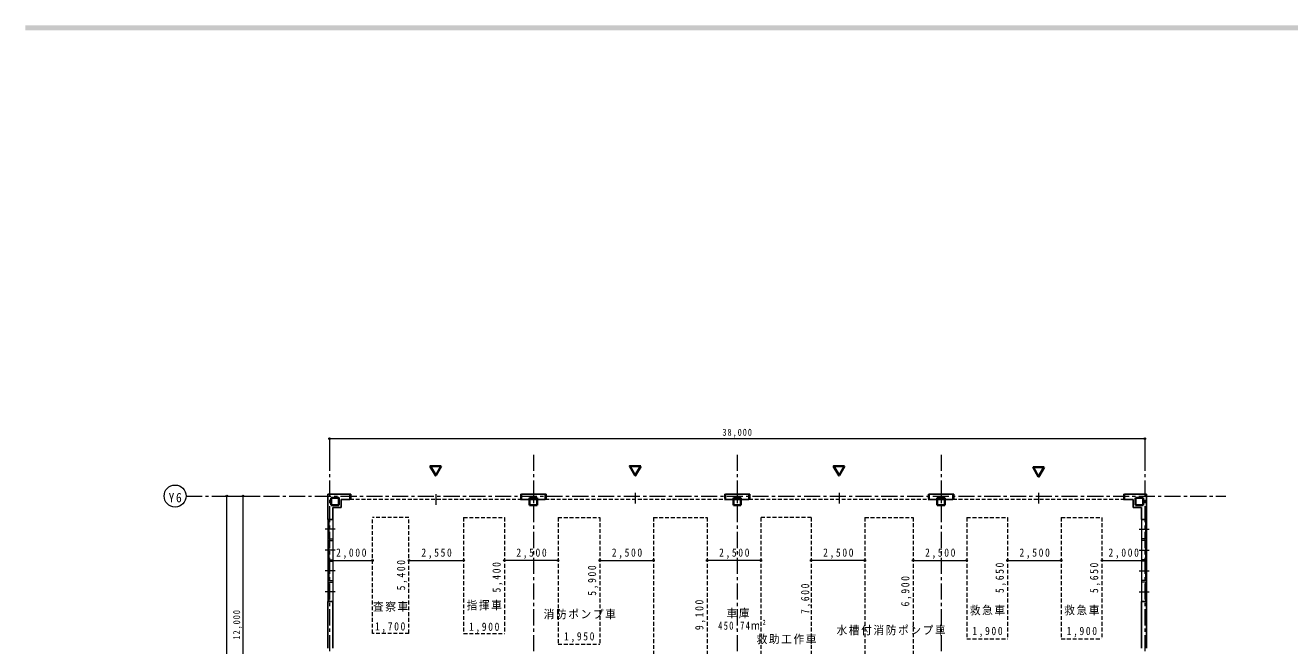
# Model space of a CAD drawing. Units: millimetres at full size. Extents: x -57346 to 60518, y -42813 to 41849.
# Drawn here: x -57346 to 1586, y 11084 to 39986 of the extents above; entities that cross this region are included whole.
import ezdxf

# ---------------------------------------------------------------- set-up
doc = ezdxf.new("R2010")
doc.units = ezdxf.units.MM
doc.header["$LTSCALE"] = 150
doc.header["$PDMODE"] = 32
doc.header["$PDSIZE"] = 75
doc.linetypes.add('CHAIN1', pattern=[8, 5, -1, 1, -1])
doc.linetypes.add('DASHED1', pattern=[1.8, 1.2, -0.6])
for name, color, linetype, lineweight in [('1-3_中線', 3, 'Continuous', 25), ('1-4_太線', 2, 'Continuous', 35), ('1-8_ﾊｯﾁﾝｸﾞ', 4, 'Continuous', 9), ('1-A_中芯線', 4, 'CHAIN1', 9), ('1-D_文字', 4, 'Continuous', 9), ('1-E_寸法', 4, 'Continuous', 9)]:
    doc.layers.add(name, color=color, linetype=linetype, lineweight=lineweight)
doc.layers.add('F-D', color=150, linetype='Continuous')
doc.styles.add('ＭＳ ゴシック', font='')
doc.styles.get('ＭＳ ゴシック').set_extended_font_data('MS Gothic')

# ---------------------------------------------------------------- blocks, each defined once
blk = doc.blocks.new('通り芯2')
at = {"layer": '1-D_文字', "color": 7, "lineweight": 18}
blk.add_circle((0, 0), 769, dxfattribs=at)

msp = doc.modelspace()

# ---------------------------------------------------------------- linework, layer by layer
at = {"layer": '1-3_中線'}
for p, q in [((-43246.9, 18137.2), (-42215.9, 18137.2)), ((-43246.9, 16959.7), (-43246.9, 18137.2)), ((-42628.4, 17518.7), (-42628.4, 17898.7)), ((-42628.4, 17898.7), (-42215.9, 17898.7)), ((-42215.9, 17898.7), (-42215.9, 18137.2)), ((-34215.9, 17898.7), (-34215.9, 18137.2)), ((-34215.9, 18137.2), (-33115.9, 18137.2)), ((-34215.9, 17898.7), (-33115.9, 17898.7)), ((-33115.9, 18137.2), (-33115.9, 17898.7)), ((-24715.9, 18137.2), (-24715.9, 17898.7)), ((-24715.9, 18137.2), (-23615.9, 18137.2)), ((-24715.9, 17898.7), (-23615.9, 17898.7)), ((-23615.9, 18137.2), (-23615.9, 17898.7)), ((-15215.9, 18137.2), (-15215.9, 17898.7)), ((-15215.9, 18137.2), (-14115.9, 18137.2)), ((-15215.9, 17898.7), (-14115.9, 17898.7)), ((-14115.9, 18137.2), (-14115.9, 17898.7)), ((-6115.9, 18137.2), (-6115.9, 17898.7)), ((-6115.9, 18137.2), (-5084.9, 18137.2)), ((-6115.9, 17898.7), (-5703.4, 17898.7)), ((-5703.4, 17898.7), (-5703.4, 17518.7)), ((-5084.9, 18137.2), (-5084.9, 16959.7)), ((-42628.4, 17518.7), (-43008.4, 17518.7)), ((-43008.4, 17518.7), (-43008.4, 16959.7)), ((-5703.4, 17518.7), (-5323.4, 17518.7)), ((-5323.4, 16959.7), (-5323.4, 17518.7)), ((-43008.4, 16959.7), (-43246.9, 16959.7)), ((-5323.4, 16959.7), (-5084.9, 16959.7)), ((-43008.4, 13149.7), (-43246.9, 13149.7)), ((-43246.9, 10962.7), (-43246.9, 13149.7)), ((-43008.4, 13149.7), (-43008.4, 10962.7)), ((-5323.4, 13149.7), (-5084.9, 13149.7)), ((-5323.4, 10962.7), (-5323.4, 13149.7)), ((-5084.9, 13149.7), (-5084.9, 10962.7))]:
    msp.add_line(p, q, dxfattribs=at)
at = {"layer": '1-4_太線'}
for p, q in [((-43085.9, 17976.2), (-43085.9, 17626.2)), ((-33490.9, 17976.2), (-33840.9, 17976.2)), ((-33840.9, 17626.2), (-33840.9, 17976.2)), ((-33490.9, 17626.2), (-33490.9, 17976.2)), ((-23990.9, 17976.2), (-24340.9, 17976.2)), ((-24340.9, 17626.2), (-24340.9, 17976.2)), ((-23990.9, 17626.2), (-23990.9, 17976.2)), ((-14490.9, 17976.2), (-14840.9, 17976.2)), ((-14840.9, 17626.2), (-14840.9, 17976.2)), ((-14490.9, 17626.2), (-14490.9, 17976.2)), ((-5245.9, 17976.2), (-5595.9, 17976.2)), ((-5595.9, 17976.2), (-5595.9, 17626.2)), ((-5245.9, 17976.2), (-5245.9, 17626.2)), ((-42735.9, 17626.2), (-43085.9, 17626.2)), ((-33840.9, 17626.2), (-33490.9, 17626.2)), ((-24340.9, 17626.2), (-23990.9, 17626.2)), ((-14840.9, 17626.2), (-14490.9, 17626.2)), ((-5245.9, 17626.2), (-5595.9, 17626.2))]:
    msp.add_line(p, q, dxfattribs=at)
for points in [[(-37962.3, 19449.1), (-38469.5, 19449.1), (-38215.9, 19009.9)], [(-28662.3, 19449.1), (-29169.5, 19449.1), (-28915.9, 19009.9)], [(-19162.3, 19449.1), (-19669.5, 19449.1), (-19415.9, 19009.9)], [(-9862.3, 19395.4), (-10369.5, 19395.4), (-10115.9, 18956.2)]]:
    msp.add_lwpolyline(points, close=True, dxfattribs=at)
msp.add_lwpolyline([(-42735.9, 17626.2), (-42735.9, 17976.2), (-43085.9, 17976.2)], dxfattribs=at)
at = {"layer": '1-8_ﾊｯﾁﾝｸﾞ', "color": 7, "lineweight": 18}
for p, q in [((-42171.9, 18137.2), (-42215.9, 18137.2)), ((-42215.9, 17937.7), (-42171.9, 17937.7)), ((-42171.9, 17898.7), (-42215.9, 17898.7)), ((-42171.9, 18137.2), (-42171.9, 17937.7)), ((-38215.9, 18150.7), (-38215.9, 17650.7)), ((-34259.9, 18137.2), (-34215.9, 18137.2)), ((-34259.9, 18137.2), (-34259.9, 17937.7)), ((-34215.9, 17937.7), (-34259.9, 17937.7)), ((-34259.9, 17898.7), (-34215.9, 17898.7)), ((-33071.9, 18137.2), (-33115.9, 18137.2)), ((-33115.9, 17937.7), (-33071.9, 17937.7)), ((-33071.9, 17898.7), (-33115.9, 17898.7)), ((-33071.9, 18137.2), (-33071.9, 17937.7)), ((-28915.9, 18208.2), (-28915.9, 17708.2)), ((-24759.9, 18137.2), (-24715.9, 18137.2)), ((-24759.9, 18137.2), (-24759.9, 17937.7)), ((-24715.9, 17937.7), (-24759.9, 17937.7)), ((-24759.9, 17898.7), (-24715.9, 17898.7)), ((-23571.9, 18137.2), (-23615.9, 18137.2)), ((-23615.9, 17937.7), (-23571.9, 17937.7)), ((-23571.9, 17898.7), (-23615.9, 17898.7)), ((-23571.9, 18137.2), (-23571.9, 17937.7)), ((-19415.9, 18208.2), (-19415.9, 17708.2)), ((-15259.9, 18137.2), (-15215.9, 18137.2)), ((-15259.9, 18137.2), (-15259.9, 17937.7)), ((-15215.9, 17937.7), (-15259.9, 17937.7)), ((-15259.9, 17898.7), (-15215.9, 17898.7)), ((-14071.9, 18137.2), (-14115.9, 18137.2)), ((-14115.9, 17937.7), (-14071.9, 17937.7)), ((-14071.9, 17898.7), (-14115.9, 17898.7)), ((-14071.9, 18137.2), (-14071.9, 17937.7)), ((-10115.9, 18208.2), (-10115.9, 17708.2)), ((-6159.9, 18137.2), (-6115.9, 18137.2)), ((-6159.9, 18137.2), (-6159.9, 17937.7)), ((-6115.9, 17937.7), (-6159.9, 17937.7)), ((-6159.9, 17898.7), (-6115.9, 17898.7))]:
    msp.add_line(p, q, dxfattribs=at)
at = {"layer": '1-8_ﾊｯﾁﾝｸﾞ', "color": 7, "linetype": 'DASHED1', "lineweight": 18}
for p, q in [((-42215.9, 17918.2), (-34215.9, 17918.2)), ((-33115.9, 17918.2), (-24715.9, 17918.2)), ((-23615.9, 17918.2), (-15215.9, 17918.2)), ((-14115.9, 17918.2), (-6115.9, 17918.2))]:
    msp.add_line(p, q, dxfattribs=at)
at = {"layer": '1-8_ﾊｯﾁﾝｸﾞ', "linetype": 'DASHED1'}
for p, q in [((-41165.9, 11656.2), (-41165.9, 17056.2)), ((-39465.9, 17056.2), (-41165.9, 17056.2)), ((-39465.9, 11656.2), (-39465.9, 17056.2)), ((-36915.9, 17056.2), (-35015.9, 17056.2)), ((-35015.9, 17056.2), (-35015.9, 11656.2)), ((-32515.9, 17056.2), (-32515.9, 11156.2)), ((-28065.9, 17056.2), (-28065.9, 7956.2)), ((-23065.9, 17056.2), (-23065.9, 9456.2)), ((-20715.9, 17056.2), (-23065.9, 17056.2)), ((-18215.9, 17056.2), (-15965.9, 17056.2)), ((-15965.9, 17056.2), (-15965.9, 10156.2)), ((-13465.9, 17056.2), (-13465.9, 11406.2)), ((-9065.9, 17056.2), (-7165.9, 17056.2)), ((-7165.9, 17056.2), (-7165.9, 11406.2)), ((-39465.9, 11656.2), (-41165.9, 11656.2)), ((-13465.9, 11406.2), (-11565.9, 11406.2)), ((-32515.9, 11156.2), (-30565.9, 11156.2))]:
    msp.add_line(p, q, dxfattribs=at)
for points in [[(-36915.9, 17056.2), (-36915.9, 11656.2), (-35015.9, 11656.2)], [(-32515.9, 17056.2), (-30565.9, 17056.2), (-30565.9, 11156.2)], [(-28065.9, 17056.2), (-25565.9, 17056.2), (-25565.9, 7956.2)], [(-20715.9, 17056.2), (-20715.9, 9456.2), (-23065.9, 9456.2)], [(-18215.9, 17056.2), (-18215.9, 10156.2), (-15965.9, 10156.2)], [(-13465.9, 17056.2), (-11565.9, 17056.2), (-11565.9, 11406.2)], [(-9065.9, 17056.2), (-9065.9, 11406.2), (-7165.9, 11406.2)]]:
    msp.add_lwpolyline(points, dxfattribs=at)
at = {"layer": '1-A_中芯線'}
for p, q in [((-43165.9, 19981.9), (-43165.9, -24360.1)), ((-33665.9, 19981.9), (-33665.9, -24360.1)), ((-24165.9, 19981.9), (-24165.9, -24360.1)), ((-14665.9, 19981.9), (-14665.9, -24360.1)), ((-5165.9, 19981.9), (-5165.9, -21867.6)), ((-49849.9, 18056.2), (-1393.2, 18056.2))]:
    msp.add_line(p, q, dxfattribs=at)
at = {"layer": '1-D_文字'}
for p, q in [((-42908.4, 16509.7), (-43365.9, 16509.7)), ((-43246.9, 16959.7), (-43246.9, 13149.7)), ((-43190.9, 16959.7), (-43190.9, 16059.7)), ((-43008.4, 16959.7), (-43008.4, 13149.7)), ((-5423.4, 16509.7), (-4965.9, 16509.7)), ((-5323.4, 16959.7), (-5323.4, 13149.7)), ((-5140.9, 16959.7), (-5140.9, 16059.7)), ((-5084.9, 16959.7), (-5084.9, 13149.7)), ((-43246.9, 16059.7), (-43008.4, 16059.7)), ((-43246.9, 15989.7), (-43008.4, 15989.7)), ((-43190.9, 15989.7), (-43190.9, 15089.7)), ((-5084.9, 16059.7), (-5323.4, 16059.7)), ((-5084.9, 15989.7), (-5323.4, 15989.7)), ((-5140.9, 15989.7), (-5140.9, 15089.7)), ((-42908.4, 15539.7), (-43365.9, 15539.7)), ((-5423.4, 15539.7), (-4965.9, 15539.7)), ((-43246.9, 15089.7), (-43008.4, 15089.7)), ((-43246.9, 15019.7), (-43008.4, 15019.7)), ((-43190.9, 15019.7), (-43190.9, 14119.7)), ((-5084.9, 15089.7), (-5323.4, 15089.7)), ((-5084.9, 15019.7), (-5323.4, 15019.7)), ((-5140.9, 15019.7), (-5140.9, 14119.7)), ((-42908.4, 14569.7), (-43365.9, 14569.7)), ((-5423.4, 14569.7), (-4965.9, 14569.7)), ((-42908.4, 13599.7), (-43365.9, 13599.7)), ((-43246.9, 14119.7), (-43008.4, 14119.7)), ((-43246.9, 14049.7), (-43008.4, 14049.7)), ((-43190.9, 14049.7), (-43190.9, 13149.7)), ((-5423.4, 13599.7), (-4965.9, 13599.7)), ((-5084.9, 14119.7), (-5323.4, 14119.7)), ((-5084.9, 14049.7), (-5323.4, 14049.7)), ((-5140.9, 14049.7), (-5140.9, 13149.7))]:
    msp.add_line(p, q, dxfattribs=at)
at = {"layer": '1-E_寸法'}
for p, q in [((-43165.9, 20731.9), (-43165.9, 19981.9)), ((-43165.9, 20731.9), (-5165.9, 20731.9)), ((-5165.9, 20731.9), (-5165.9, 19981.9)), ((-47951.4, 18056.2), (-47201.4, 18056.2)), ((-47951.4, -19943.8), (-47951.4, 18056.2)), ((-47201.4, 18056.2), (-46451.4, 18056.2)), ((-47201.4, 18056.2), (-47201.4, 6056.2)), ((-43165.9, 15056.2), (-41165.9, 15056.2)), ((-39465.9, 15056.2), (-36915.9, 15056.2)), ((-32515.9, 15056.2), (-35015.9, 15056.2)), ((-30565.9, 15056.2), (-28065.9, 15056.2)), ((-23065.9, 15056.2), (-25565.9, 15056.2)), ((-18215.9, 15056.2), (-20715.9, 15056.2)), ((-15965.9, 15056.2), (-13465.9, 15056.2)), ((-11565.9, 15056.2), (-9065.9, 15056.2)), ((-7165.9, 15056.2), (-5165.9, 15056.2))]:
    msp.add_line(p, q, dxfattribs=at)
at = {"layer": '1-E_寸法', "color": 2}
for p in [(-43165.9, 20731.9), (-5165.9, 20731.9), (-47951.4, 18056.2), (-47201.4, 18056.2), (-43165.9, 15056.2), (-41165.9, 15056.2), (-39465.9, 15056.2), (-36915.9, 15056.2), (-35015.9, 15056.2), (-32515.9, 15056.2), (-30565.9, 15056.2), (-28065.9, 15056.2), (-25565.9, 15056.2), (-23065.9, 15056.2), (-20715.9, 15056.2), (-18215.9, 15056.2), (-15965.9, 15056.2), (-13465.9, 15056.2), (-11565.9, 15056.2), (-9065.9, 15056.2), (-7165.9, 15056.2), (-5165.9, 15056.2)]:
    msp.add_point(p, dxfattribs=at)
at = {"layer": 'F-D'}
msp.add_solid([(-57345.7, 39745.6), (-57345.7, 39985.6), (59523.5, 39745.6), (59523.5, 39985.6)], dxfattribs=at)

# ---------------------------------------------------------------- block references
at = {"layer": '1-D_文字', "xscale": 0.6666667, "yscale": 0.6666667}
msp.add_blockref('通り芯2', (-50362.5, 18056.2), dxfattribs=at)

# ---------------------------------------------------------------- texts
at = {"layer": '1-D_文字', "color": 3, "insert": (-50666.3, 17756.2), "char_height": 439.9, "attachment_point": 7, "style": 'ＭＳ ゴシック'}
msp.add_mtext('\\T1.28;\\W0.9;Y6', dxfattribs=at)
at = {"layer": '1-D_文字', "color": 7, "char_height": 384.9, "attachment_point": 7, "rotation": 90, "style": 'ＭＳ ゴシック'}
for s, insert in [('\\T1.34;\\W0.85;5,400', (-39540.9, 13662.4)), ('\\T1.34;\\W0.85;5,400', (-35090.9, 13562.4)), ('\\T1.34;\\W0.85;5,900', (-30640.9, 13412.4)), ('\\T1.34;\\W0.85;5,650', (-11640.9, 13537.4)), ('\\T1.34;\\W0.85;5,650', (-7240.9, 13537.4)), ('\\T1.34;\\W0.85;6,900', (-16040.9, 12912.4)), ('\\T1.34;\\W0.85;7,600', (-20708.2, 12562.4)), ('\\T1.34;\\W0.85;9,100', (-25640.9, 11812.4))]:
    msp.add_mtext(s, dxfattribs=dict(at, insert=insert))
at = {"layer": '1-D_文字', "color": 7, "char_height": 384.9, "attachment_point": 7, "style": 'ＭＳ ゴシック'}
for s, insert in [('\\T1.15;\\W0.95;査察車', (-41141.1, 12669.4)), ('\\T1.15;\\W0.95;指揮車', (-36779.9, 12731.4)), ('\\T1.15;\\W0.95;救急車', (-13325.3, 12498.7)), ('\\T1.15;\\W0.95;救急車', (-8925.3, 12498.7)), ('\\T1.15;\\W0.95;消防ポンプ車', (-33185.9, 12315.1)), ('\\T1.15;\\W0.95;車庫', (-24663.6, 12352.3)), ('\\T1.34;\\W0.85;1,700', (-41047.6, 11694.1)), ('\\T1.34;\\W0.85;1,900', (-36664.8, 11677.5)), ('\\T1.3;\\W0.75;450.74ｍ²', (-25048.9, 11821.2)), ('\\T1.15;\\W0.95;水槽付消防ポンプ車', (-19536.6, 11571.1)), ('\\T1.34;\\W0.85;1,900', (-13209.7, 11481.2)), ('\\T1.34;\\W0.85;1,900', (-8809.7, 11481.2)), ('\\T1.34;\\W0.85;1,950', (-32234.7, 11231.2)), ('\\T1.15;\\W0.95;救助工作車', (-23262.3, 11152.7))]:
    msp.add_mtext(s, dxfattribs=dict(at, insert=insert))
at = {"layer": '1-E_寸法', "color": 7, "attachment_point": 7, "style": 'ＭＳ ゴシック'}
for s, insert, char_height in [('\\T1.24;\\W0.85;38,000', (-24852.2, 20776.9), 329.9), ('\\T1.34;\\W0.85;2,000', (-42859.7, 15131.2), 384.9), ('\\T1.34;\\W0.85;2,550', (-38884.7, 15131.2), 384.9), ('\\T1.34;\\W0.85;2,500', (-34459.7, 15131.2), 384.9), ('\\T1.34;\\W0.85;2,500', (-30009.7, 15131.2), 384.9), ('\\T1.34;\\W0.85;2,500', (-25009.7, 15131.2), 384.9), ('\\T1.34;\\W0.85;2,500', (-20159.7, 15131.2), 384.9), ('\\T1.34;\\W0.85;2,500', (-15409.7, 15131.2), 384.9), ('\\T1.34;\\W0.85;2,500', (-11009.7, 15131.2), 384.9), ('\\T1.34;\\W0.85;2,000', (-6859.7, 15131.2), 384.9)]:
    msp.add_mtext(s, dxfattribs=dict(at, insert=insert, char_height=char_height))
at = {"layer": '1-E_寸法', "color": 7, "insert": (-47246.4, 11369.9), "char_height": 329.9, "attachment_point": 7, "rotation": 90, "style": 'ＭＳ ゴシック'}
msp.add_mtext('\\T1.24;\\W0.85;12,000', dxfattribs=at)

doc.saveas('drawing.dxf')
